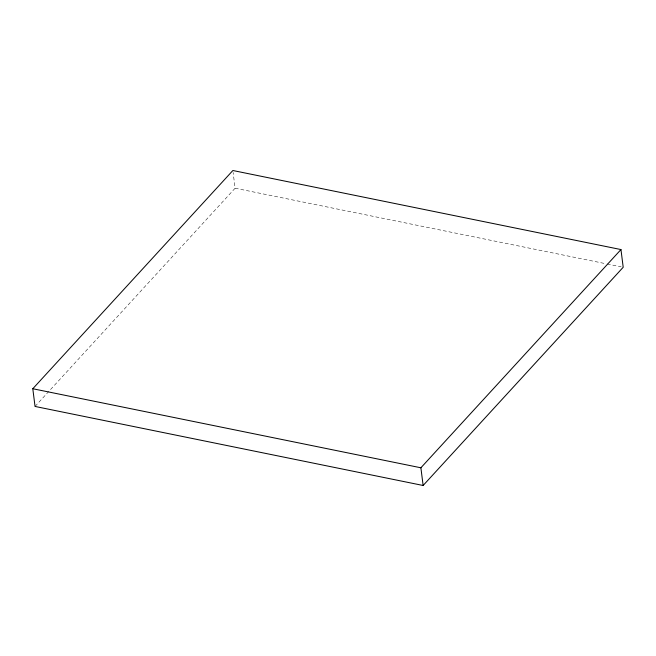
<?xml version="1.0" encoding="UTF-8"?>
<svg xmlns="http://www.w3.org/2000/svg" width="656" height="656" viewBox="0 0 656 656"><rect width="100%" height="100%" fill="white"/><g stroke="black" fill="none" stroke-linecap="round" stroke-linejoin="round"><path stroke-width="0.49" stroke-dasharray="3.28 2.46" d="M35.039 406.441L235.11 188.215L233.126 172.479M235.11 188.215L606.152 263.794M607.153 263.999L621.191 266.853"/><path stroke-width="0.98" d="M32.8 388.737L232.872 170.511L620.961 249.559L623.2 267.263L423.128 485.489L35.039 406.441L32.8 388.737L420.89 467.785L620.961 249.559M420.89 467.785L423.128 485.489"/></g></svg>
